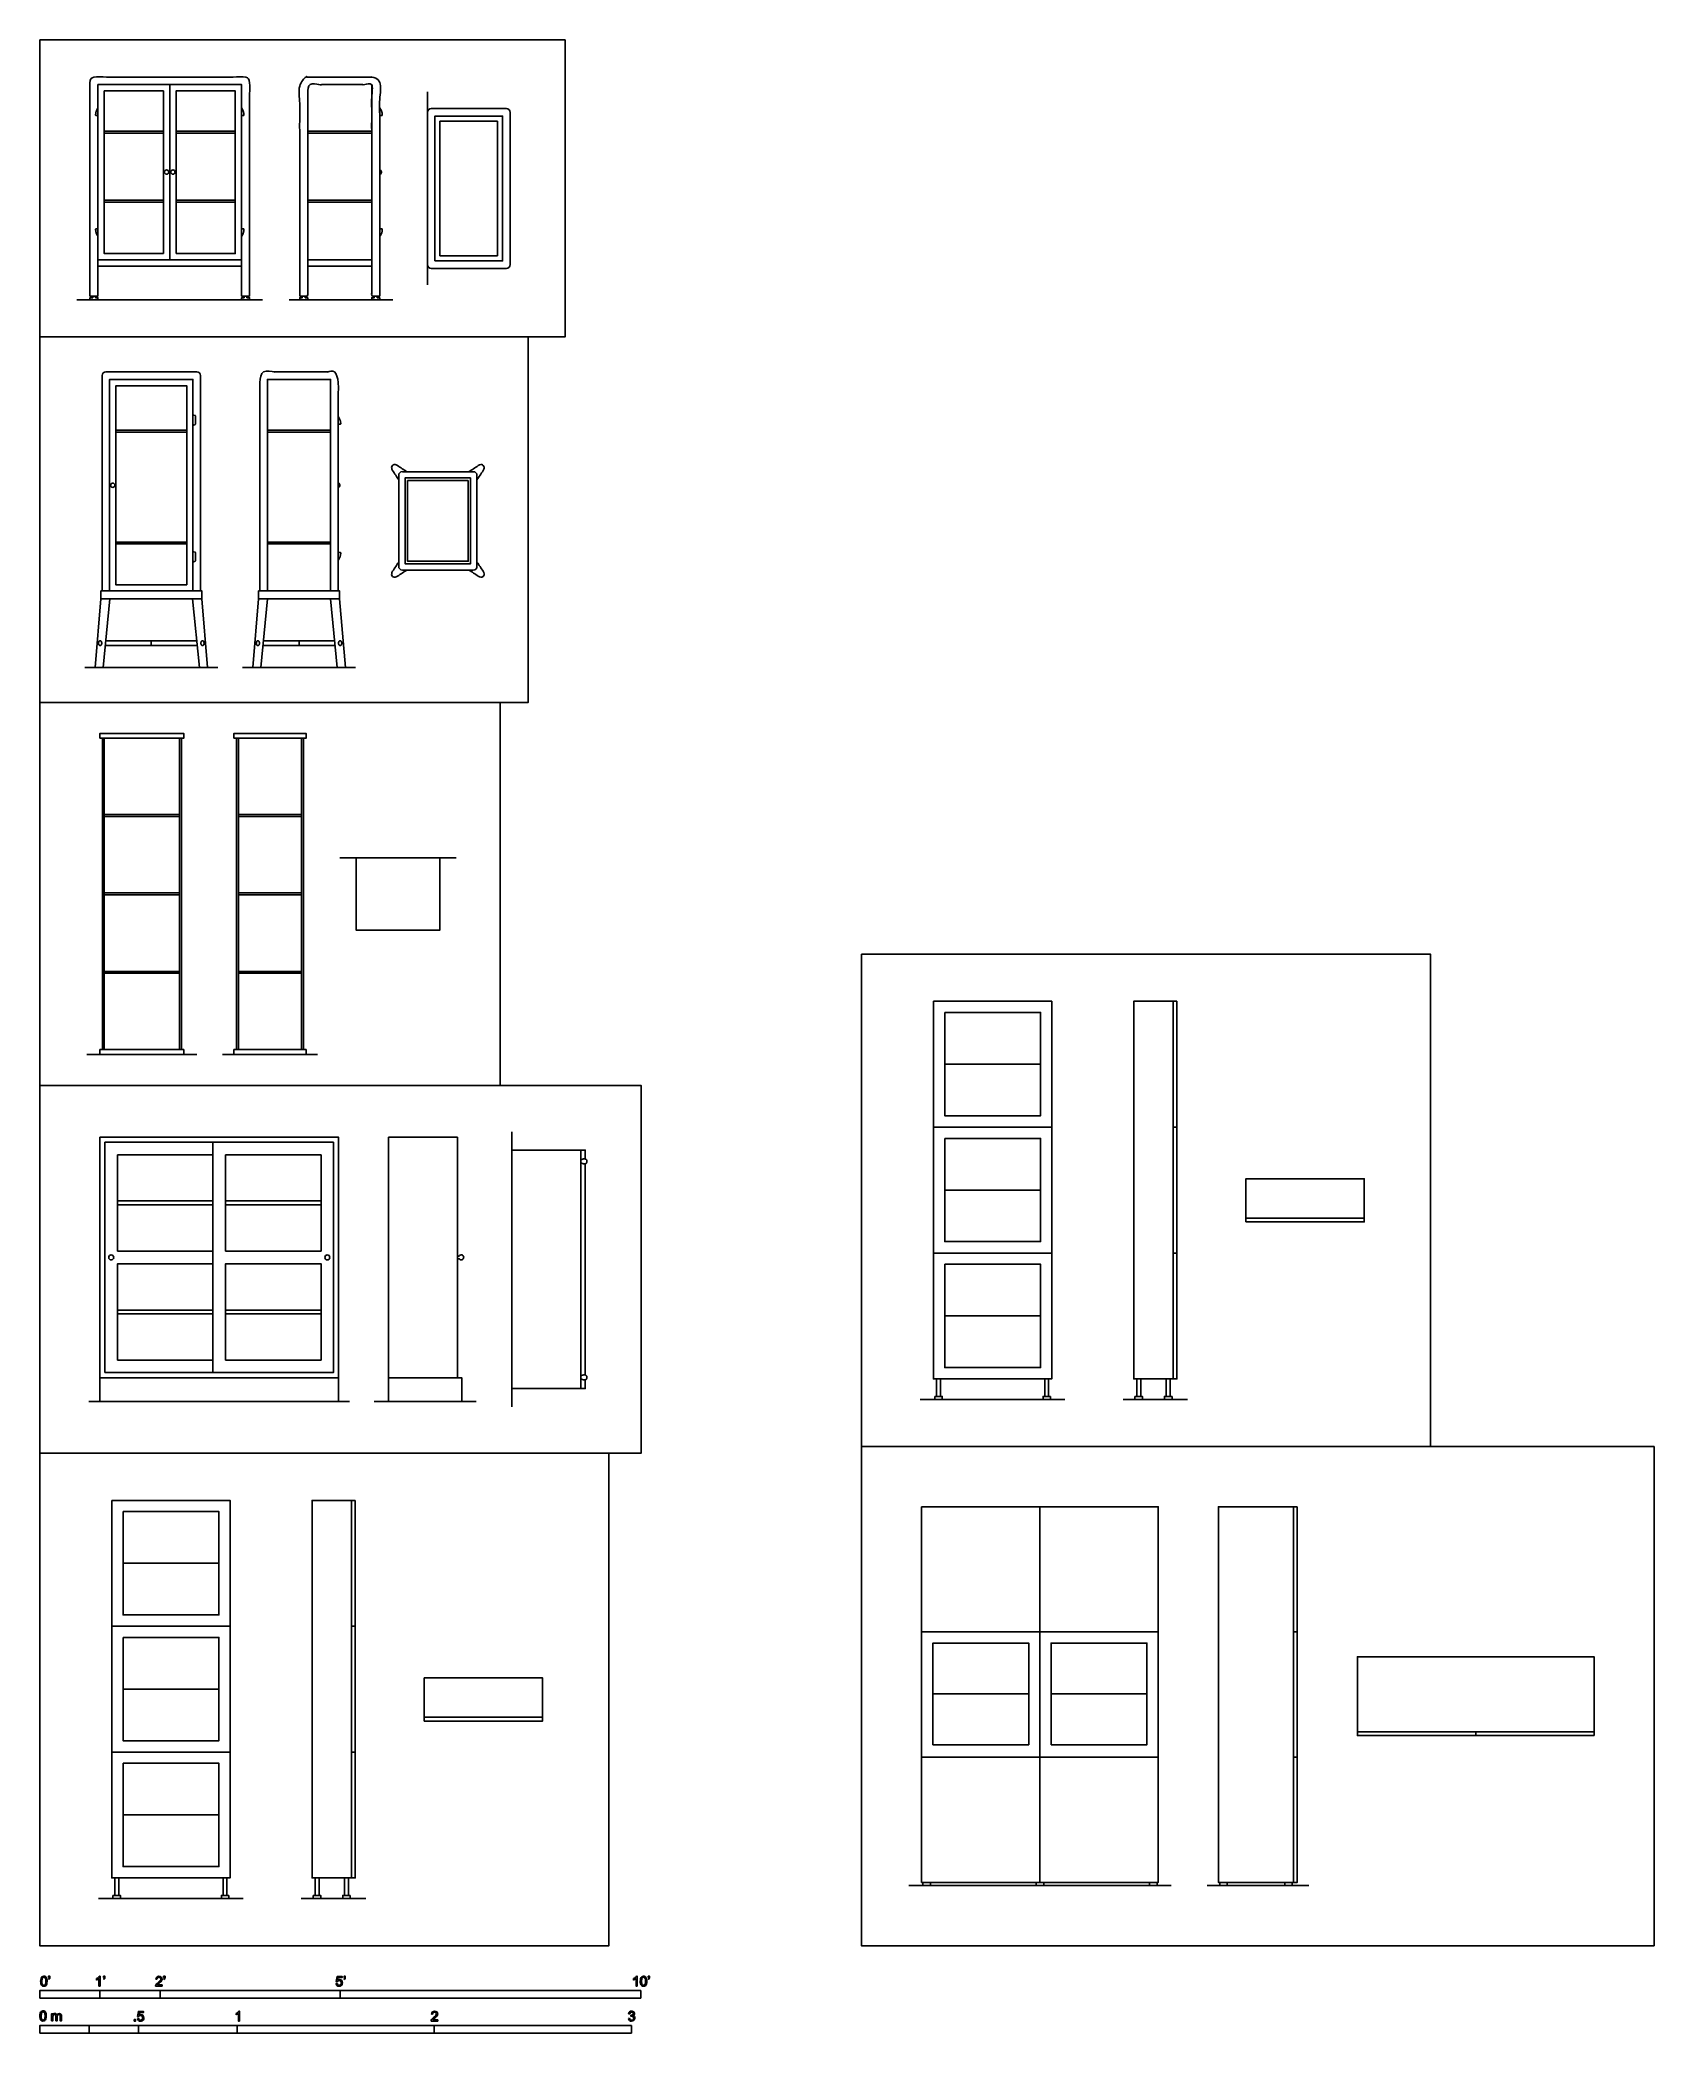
# Model space of a CAD drawing. Header units: millimetres. Extents: x 0 to 8.2, y -0.3 to 9.8.
import ezdxf

# ---------------------------------------------------------------- set-up
doc = ezdxf.new("R2010")
doc.units = ezdxf.units.MM
for name, color, linetype, true_color in [('AG-DETAIL-DIAGRAM', 7, 'Continuous', 0xccff66), ('AG-DETAILS', 7, 'Continuous', 0x66ffff), ('AG-DIAGRAM', 7, 'Continuous', 0xfecc66), ('AG-FURNITURE', 7, 'Continuous', 0x66ccff), ('N-SYMB', 7, 'Continuous', 0x800040), ('X-VPRT', 6, 'Continuous', 0xff00ff)]:
    doc.layers.add(name, color=color, linetype=linetype, true_color=true_color)

msp = doc.modelspace()

# ---------------------------------------------------------------- linework, layer by layer
at = {"layer": 'AG-DETAIL-DIAGRAM'}
for p, q in [((4.638, 4.569), (5.124, 4.569)), ((4.638, 3.93), (5.124, 3.93)), ((4.638, 3.292), (5.124, 3.292)), ((0.471, 2.038), (0.957, 2.038)), ((0.471, 1.4), (0.957, 1.4)), ((4.578, 1.376), (5.064, 1.376)), ((5.178, 1.376), (5.664, 1.376)), ((0.471, 0.762), (0.957, 0.762))]:
    msp.add_line(p, q, dxfattribs=at)
at = {"layer": 'AG-DETAILS'}
for points in [[(0.676, 9.3), (0.376, 9.3), (0.376, 9.29), (0.676, 9.29)], [(0.74, 9.3), (1.04, 9.3), (1.04, 9.29), (0.74, 9.29)], [(1.732, 9.3), (1.408, 9.3), (1.408, 9.29), (1.732, 9.29)], [(2.053, 8.642), (2.053, 9.376), (2.396, 9.376), (2.396, 8.642)], [(0.676, 8.94), (0.376, 8.94), (0.376, 8.949), (0.676, 8.949)], [(0.74, 8.94), (1.04, 8.94), (1.04, 8.949), (0.74, 8.949)], [(1.732, 8.94), (1.408, 8.94), (1.408, 8.949), (1.732, 8.949)], [(0.794, 7.783), (0.435, 7.783), (0.435, 7.774), (0.794, 7.774)], [(1.524, 7.783), (1.203, 7.783), (1.203, 7.774), (1.524, 7.774)], [(2.234, 7.541), (1.901, 7.541), (1.901, 7.106), (2.234, 7.106)], [(0.794, 7.207), (0.435, 7.207), (0.435, 7.216), (0.794, 7.216)], [(1.524, 7.207), (1.203, 7.207), (1.203, 7.216), (1.524, 7.216)], [(0.443, 3.855), (0.927, 3.855), (0.927, 3.875), (0.443, 3.875)], [(0.991, 3.855), (1.475, 3.855), (1.475, 3.875), (0.991, 3.875)], [(0.443, 3.303), (0.927, 3.303), (0.927, 3.322), (0.443, 3.322)], [(0.991, 3.303), (1.475, 3.303), (1.475, 3.322), (0.991, 3.322)]]:
    msp.add_lwpolyline(points, close=True, dxfattribs=at)
for centre in [(0.692, 9.092), (0.724, 9.092), (0.419, 7.504)]:
    msp.add_circle(centre, 0.0108, dxfattribs=at)
for centre, start, end in [((0.832, 7.854), 90, 180), ((0.832, 7.816), 180, 270), ((0.832, 7.854), 0, 90), ((0.832, 7.816), 270, 0), ((0.832, 7.161), 90, 180), ((0.832, 7.123), 180, 270), ((0.832, 7.161), 0, 90), ((0.832, 7.123), 270, 0)]:
    msp.add_arc(centre, 0.00635, start, end, dxfattribs=at)
for points, weights, knots in [([(0.344, 9.419), (0.332, 9.4), (0.332, 9.381), (0.332, 9.375), (0.344, 9.381), (0.344, 9.4), (0.344, 9.419)], [1, 1, 1, 0.707106781187, 1, 1, 1], [0, 0, 0, 0.1509351, 0.1509351, 0.2299646, 0.2299646, 0.3808997, 0.3808997, 0.3808997]), ([(1.072, 9.419), (1.084, 9.4), (1.084, 9.381), (1.084, 9.375), (1.072, 9.381), (1.072, 9.4), (1.072, 9.419)], [1, 1, 1, 0.707106781187, 1, 1, 1], [0, 0, 0, 0.1509351, 0.1509351, 0.2299646, 0.2299646, 0.3808997, 0.3808997, 0.3808997]), ([(1.773, 9.419), (1.786, 9.4), (1.786, 9.381), (1.786, 9.375), (1.773, 9.381), (1.773, 9.4), (1.773, 9.419)], [1, 1, 1, 0.707106781187, 1, 1, 1], [0, 0, 0, 0.1509351, 0.1509351, 0.2299646, 0.2299646, 0.3808997, 0.3808997, 0.3808997]), ([(0.344, 8.764), (0.332, 8.783), (0.332, 8.802), (0.332, 8.809), (0.344, 8.802), (0.344, 8.783), (0.344, 8.764)], [1, 1, 1, 0.707106781187, 1, 1, 1], [0, 0, 0, 0.1509351, 0.1509351, 0.2299646, 0.2299646, 0.3808997, 0.3808997, 0.3808997]), ([(1.072, 8.764), (1.084, 8.783), (1.084, 8.802), (1.084, 8.809), (1.072, 8.802), (1.072, 8.783), (1.072, 8.764)], [1, 1, 1, 0.707106781187, 1, 1, 1], [0, 0, 0, 0.1509351, 0.1509351, 0.2299646, 0.2299646, 0.3808997, 0.3808997, 0.3808997]), ([(1.773, 8.764), (1.786, 8.783), (1.786, 8.802), (1.786, 8.809), (1.773, 8.802), (1.773, 8.783), (1.773, 8.764)], [1, 1, 1, 0.707106781187, 1, 1, 1], [0, 0, 0, 0.1509351, 0.1509351, 0.2299646, 0.2299646, 0.3808997, 0.3808997, 0.3808997]), ([(1.562, 7.854), (1.575, 7.835), (1.575, 7.816), (1.575, 7.809), (1.562, 7.816), (1.562, 7.835), (1.562, 7.854)], [1, 1, 1, 0.707106781187, 1, 1, 1], [0, 0, 0, 0.1509351, 0.1509351, 0.2299646, 0.2299646, 0.3808997, 0.3808997, 0.3808997]), ([(1.562, 7.123), (1.575, 7.142), (1.575, 7.161), (1.575, 7.167), (1.562, 7.161), (1.562, 7.142), (1.562, 7.123)], [1, 1, 1, 0.707106781187, 1, 1, 1], [0, 0, 0, 0.1509351, 0.1509351, 0.2299646, 0.2299646, 0.3808997, 0.3808997, 0.3808997]), ([(0.355, 6.716), (0.347, 6.716), (0.347, 6.703), (0.347, 6.691), (0.355, 6.691), (0.363, 6.691), (0.363, 6.703), (0.363, 6.716), (0.355, 6.716)], [1, 0.707106781187, 1, 0.707106781187, 1, 0.707106781187, 1, 0.707106781187, 1], [0, 0, 0, 0.0655453, 0.0655453, 0.1310906, 0.1310906, 0.1966359, 0.1966359, 0.2621812, 0.2621812, 0.2621812]), ([(0.874, 6.716), (0.882, 6.716), (0.882, 6.703), (0.882, 6.691), (0.874, 6.691), (0.866, 6.691), (0.866, 6.703), (0.866, 6.716), (0.874, 6.716)], [1, 0.707106781187, 1, 0.707106781187, 1, 0.707106781187, 1, 0.707106781187, 1], [0, 0, 0, 0.0655453, 0.0655453, 0.1310906, 0.1310906, 0.1966359, 0.1966359, 0.2621812, 0.2621812, 0.2621812]), ([(1.155, 6.716), (1.147, 6.716), (1.147, 6.703), (1.147, 6.691), (1.155, 6.691), (1.163, 6.691), (1.163, 6.703), (1.163, 6.716), (1.155, 6.716)], [1, 0.707106781187, 1, 0.707106781187, 1, 0.707106781187, 1, 0.707106781187, 1], [0, 0, 0, 0.0655453, 0.0655453, 0.1310906, 0.1310906, 0.1966359, 0.1966359, 0.2621812, 0.2621812, 0.2621812]), ([(1.572, 6.716), (1.58, 6.716), (1.58, 6.703), (1.58, 6.691), (1.572, 6.691), (1.564, 6.691), (1.564, 6.703), (1.564, 6.716), (1.572, 6.716)], [1, 0.707106781187, 1, 0.707106781187, 1, 0.707106781187, 1, 0.707106781187, 1], [0, 0, 0, 0.0655453, 0.0655453, 0.1310906, 0.1310906, 0.1966359, 0.1966359, 0.2621812, 0.2621812, 0.2621812])]:
    msp.add_rational_spline(points, weights, degree=2, knots=knots, dxfattribs=at)
for points in [[(0.825, 7.816), (0.825, 7.835), (0.825, 7.854)], [(0.838, 7.854), (0.838, 7.835), (0.838, 7.816)], [(0.825, 7.161), (0.825, 7.142), (0.825, 7.123)], [(0.838, 7.123), (0.838, 7.142), (0.838, 7.161)]]:
    msp.add_open_spline(points, degree=2, dxfattribs=at)
at = {"layer": 'AG-DIAGRAM'}
for p, q in [((4.514, 2.868), (5.248, 2.868)), ((5.543, 2.868), (5.87, 2.868)), ((0.347, 0.338), (1.081, 0.338)), ((1.375, 0.338), (1.703, 0.338)), ((4.456, 0.404), (5.787, 0.404)), ((5.969, 0.404), (6.484, 0.404))]:
    msp.add_line(p, q, dxfattribs=at)
for points in [[(2.015, 9.499), (2.015, 8.52)], [(0.237, 8.444), (1.179, 8.444)], [(1.313, 8.444), (1.84, 8.444)], [(0.277, 6.58), (0.951, 6.58)], [(1.077, 6.58), (1.65, 6.58)], [(1.57, 5.615), (2.16, 5.615)], [(0.287, 4.618), (0.846, 4.618)], [(0.975, 4.618), (1.457, 4.618)], [(2.443, 2.831), (2.443, 4.226)], [(0.298, 2.859), (1.62, 2.859)], [(1.745, 2.859), (2.262, 2.859)]]:
    msp.add_lwpolyline(points, dxfattribs=at)
at = {"layer": 'AG-FURNITURE'}
for p, q in [((1.732, 8.647), (1.732, 9.536)), ((1.181, 6.691), (1.546, 6.691)), ((1.544, 6.716), (1.183, 6.716)), ((1.364, 6.691), (1.364, 6.716)), ((0.927, 3.005), (0.927, 4.173)), ((2.815, 2.993), (2.815, 4.064)), ((2.167, 3.595), (2.167, 3.582)), ((5.121, 1.69), (5.121, 2.325)), ((5.121, 1.055), (5.121, 1.69)), ((5.121, 0.42), (5.121, 1.055))]:
    msp.add_line(p, q, dxfattribs=at)
for points in [[(0.344, 8.647), (0.344, 9.536), (1.072, 9.536), (1.072, 8.647)], [(0.708, 8.647), (0.708, 9.536)], [(0.303, 8.647), (0.303, 8.463)], [(0.303, 8.463), (0.344, 8.463), (0.344, 8.647)], [(1.072, 8.647), (1.072, 8.463), (1.113, 8.463)], [(1.113, 8.463), (1.113, 8.647)], [(0.358, 6.929), (0.329, 6.58), (0.37, 6.58), (0.404, 6.929)], [(0.871, 6.929), (0.9, 6.58), (0.859, 6.58), (0.824, 6.929)], [(1.158, 6.929), (1.129, 6.58), (1.17, 6.58), (1.204, 6.929)], [(1.569, 6.929), (1.599, 6.58), (1.557, 6.58), (1.523, 6.929)], [(0.381, 6.691), (0.848, 6.691)], [(0.845, 6.716), (0.383, 6.716)], [(0.614, 6.691), (0.614, 6.716)], [(2.815, 4.088), (2.815, 4.133), (2.792, 4.133), (2.792, 2.924), (2.815, 2.924), (2.815, 2.968)], [(2.175, 3.595), (2.167, 3.595)], [(2.167, 3.582), (2.175, 3.582)], [(4.597, 2.973), (4.597, 2.884), (4.616, 2.884), (4.616, 2.973)], [(5.146, 2.973), (5.146, 2.884), (5.165, 2.884), (5.165, 2.973)], [(5.613, 2.973), (5.613, 2.884), (5.632, 2.884), (5.632, 2.973)], [(5.762, 2.973), (5.762, 2.884), (5.781, 2.884), (5.781, 2.973)], [(0.43, 0.443), (0.43, 0.354), (0.449, 0.354), (0.449, 0.443)], [(0.979, 0.443), (0.979, 0.354), (0.998, 0.354), (0.998, 0.443)], [(1.446, 0.443), (1.446, 0.354), (1.465, 0.354), (1.465, 0.443)], [(1.595, 0.443), (1.595, 0.354), (1.614, 0.354), (1.614, 0.443)]]:
    msp.add_lwpolyline(points, dxfattribs=at)
for points in [[(0.676, 8.679), (0.676, 9.504), (0.376, 9.504), (0.376, 8.679)], [(0.74, 8.679), (0.74, 9.504), (1.04, 9.504), (1.04, 8.679)], [(2.078, 8.668), (2.078, 9.35), (2.37, 9.35), (2.37, 8.668)], [(0.344, 8.615), (0.344, 8.647), (1.072, 8.647), (1.072, 8.615)], [(1.408, 8.615), (1.408, 8.647), (1.732, 8.647), (1.732, 8.615)], [(0.331, 8.455), (0.344, 8.455), (0.344, 8.444), (0.303, 8.444), (0.303, 8.455), (0.317, 8.455), (0.317, 8.463), (0.331, 8.463)], [(1.099, 8.455), (1.113, 8.455), (1.113, 8.444), (1.072, 8.444), (1.072, 8.455), (1.085, 8.455), (1.085, 8.463), (1.099, 8.463)], [(1.395, 8.455), (1.408, 8.455), (1.408, 8.444), (1.367, 8.444), (1.367, 8.455), (1.38, 8.455), (1.38, 8.463), (1.395, 8.463)], [(1.76, 8.455), (1.773, 8.455), (1.773, 8.444), (1.732, 8.444), (1.732, 8.455), (1.745, 8.455), (1.745, 8.463), (1.76, 8.463)], [(0.825, 6.968), (0.825, 8.041), (0.403, 8.041), (0.403, 6.968)], [(0.794, 6.999), (0.794, 8.009), (0.435, 8.009), (0.435, 6.999)], [(1.524, 6.968), (1.524, 8.041), (1.203, 8.041), (1.203, 6.968)], [(2.222, 7.528), (1.914, 7.528), (1.914, 7.119), (2.222, 7.119)], [(0.358, 6.968), (0.358, 6.929), (0.871, 6.929), (0.871, 6.968)], [(1.158, 6.968), (1.158, 6.929), (1.569, 6.929), (1.569, 6.968)], [(0.354, 6.221), (0.779, 6.221), (0.779, 6.246), (0.354, 6.246)], [(0.367, 4.643), (0.367, 6.221), (0.376, 6.221), (0.376, 4.643)], [(0.757, 4.643), (0.757, 6.221), (0.767, 6.221), (0.767, 4.643)], [(1.033, 6.221), (1.399, 6.221), (1.399, 6.246), (1.033, 6.246)], [(1.046, 4.643), (1.046, 6.221), (1.056, 6.221), (1.056, 4.643)], [(1.376, 4.643), (1.376, 6.221), (1.386, 6.221), (1.386, 4.643)], [(0.757, 5.825), (0.376, 5.825), (0.376, 5.834), (0.757, 5.834)], [(1.376, 5.825), (1.056, 5.825), (1.056, 5.834), (1.376, 5.834)], [(1.653, 5.615), (2.078, 5.615), (2.078, 5.249), (1.653, 5.249)], [(0.757, 5.427), (0.376, 5.427), (0.376, 5.437), (0.757, 5.437)], [(1.376, 5.427), (1.056, 5.427), (1.056, 5.437), (1.376, 5.437)], [(0.757, 5.03), (0.376, 5.03), (0.376, 5.039), (0.757, 5.039)], [(1.376, 5.03), (1.056, 5.03), (1.056, 5.039), (1.376, 5.039)], [(4.581, 4.888), (5.181, 4.888), (5.181, 4.25), (4.581, 4.25)], [(5.597, 3.618), (5.597, 2.973), (5.797, 2.973), (5.797, 3.618), (5.797, 4.253), (5.797, 4.888), (5.597, 4.888), (5.597, 4.253)], [(5.816, 4.888), (5.797, 4.888), (5.797, 4.25), (5.816, 4.25)], [(4.638, 4.831), (5.124, 4.831), (5.124, 4.307), (4.638, 4.307)], [(0.354, 4.618), (0.779, 4.618), (0.779, 4.643), (0.354, 4.643)], [(1.033, 4.618), (1.399, 4.618), (1.399, 4.643), (1.033, 4.643)], [(4.581, 4.25), (5.181, 4.25), (5.181, 3.611), (4.581, 3.611)], [(5.816, 4.25), (5.797, 4.25), (5.797, 3.611), (5.816, 3.611)], [(0.354, 4.198), (1.564, 4.198), (1.564, 2.859), (0.354, 2.859)], [(0.379, 3.005), (1.538, 3.005), (1.538, 4.173), (0.379, 4.173)], [(2.167, 2.979), (2.167, 4.198), (1.818, 4.198), (1.818, 2.979)], [(4.638, 4.192), (5.124, 4.192), (5.124, 3.669), (4.638, 3.669)], [(0.443, 4.109), (0.927, 4.109), (0.927, 3.621), (0.443, 3.621)], [(1.475, 4.109), (0.991, 4.109), (0.991, 3.621), (1.475, 3.621)], [(2.792, 2.924), (2.443, 2.924), (2.443, 4.133), (2.792, 4.133)], [(6.166, 3.788), (6.766, 3.788), (6.766, 3.988), (6.166, 3.988)], [(6.166, 3.769), (6.766, 3.769), (6.766, 3.788), (6.166, 3.788)], [(0.443, 3.068), (0.927, 3.068), (0.927, 3.557), (0.443, 3.557)], [(1.475, 3.068), (0.991, 3.068), (0.991, 3.557), (1.475, 3.557)], [(4.581, 3.611), (5.181, 3.611), (5.181, 2.973), (4.581, 2.973)], [(4.638, 3.554), (5.124, 3.554), (5.124, 3.03), (4.638, 3.03)], [(5.816, 3.611), (5.797, 3.611), (5.797, 2.973), (5.816, 2.973)], [(1.564, 2.859), (1.564, 2.979), (0.354, 2.979), (0.354, 2.859)], [(2.189, 2.859), (2.189, 2.979), (1.818, 2.979), (1.818, 2.859)], [(4.588, 2.884), (4.588, 2.868), (4.626, 2.868), (4.626, 2.884)], [(5.175, 2.884), (5.175, 2.868), (5.137, 2.868), (5.137, 2.884)], [(5.603, 2.884), (5.603, 2.868), (5.641, 2.868), (5.641, 2.884)], [(5.791, 2.884), (5.791, 2.868), (5.752, 2.868), (5.752, 2.884)], [(0.414, 2.357), (1.014, 2.357), (1.014, 1.719), (0.414, 1.719)], [(1.43, 1.087), (1.43, 0.443), (1.63, 0.443), (1.63, 1.087), (1.63, 1.722), (1.63, 2.357), (1.43, 2.357), (1.43, 1.722)], [(1.649, 2.357), (1.63, 2.357), (1.63, 1.719), (1.649, 1.719)], [(4.521, 2.325), (5.721, 2.325), (5.721, 1.69), (4.521, 1.69)], [(6.026, 1.055), (6.026, 0.42), (6.407, 0.42), (6.407, 1.055), (6.407, 1.69), (6.407, 2.325), (6.026, 2.325), (6.026, 1.69)], [(6.426, 2.325), (6.407, 2.325), (6.407, 1.69), (6.426, 1.69)], [(0.471, 2.3), (0.957, 2.3), (0.957, 1.776), (0.471, 1.776)], [(0.414, 1.719), (1.014, 1.719), (1.014, 1.081), (0.414, 1.081)], [(1.649, 1.719), (1.63, 1.719), (1.63, 1.081), (1.649, 1.081)], [(0.471, 1.662), (0.957, 1.662), (0.957, 1.138), (0.471, 1.138)], [(4.521, 1.69), (5.721, 1.69), (5.721, 1.055), (4.521, 1.055)], [(4.578, 1.118), (5.064, 1.118), (5.064, 1.633), (4.578, 1.633)], [(5.178, 1.118), (5.664, 1.118), (5.664, 1.633), (5.178, 1.633)], [(6.426, 1.69), (6.407, 1.69), (6.407, 1.055), (6.426, 1.055)], [(6.731, 1.183), (7.931, 1.183), (7.931, 1.564), (6.731, 1.564)], [(1.999, 1.257), (2.599, 1.257), (2.599, 1.457), (1.999, 1.457)], [(1.999, 1.238), (2.599, 1.238), (2.599, 1.257), (1.999, 1.257)], [(7.331, 1.164), (7.331, 1.183), (6.731, 1.183), (6.731, 1.164)], [(7.931, 1.164), (7.931, 1.183), (7.331, 1.183), (7.331, 1.164)], [(0.414, 1.081), (1.014, 1.081), (1.014, 0.443), (0.414, 0.443)], [(0.471, 1.024), (0.957, 1.024), (0.957, 0.5), (0.471, 0.5)], [(1.649, 1.081), (1.63, 1.081), (1.63, 0.443), (1.649, 0.443)], [(4.521, 1.055), (5.721, 1.055), (5.721, 0.42), (4.521, 0.42)], [(6.426, 1.055), (6.407, 1.055), (6.407, 0.42), (6.426, 0.42)], [(4.528, 0.42), (4.528, 0.404), (4.566, 0.404), (4.566, 0.42)], [(5.102, 0.42), (5.102, 0.404), (5.14, 0.404), (5.14, 0.42)], [(5.677, 0.42), (5.677, 0.404), (5.715, 0.404), (5.715, 0.42)], [(6.033, 0.42), (6.033, 0.404), (6.071, 0.404), (6.071, 0.42)], [(6.363, 0.42), (6.363, 0.404), (6.401, 0.404), (6.401, 0.42)], [(0.42, 0.354), (0.42, 0.338), (0.458, 0.338), (0.458, 0.354)], [(1.008, 0.354), (1.008, 0.338), (0.97, 0.338), (0.97, 0.354)], [(1.436, 0.354), (1.436, 0.338), (1.474, 0.338), (1.474, 0.354)], [(1.623, 0.354), (1.623, 0.338), (1.585, 0.338), (1.585, 0.354)]]:
    msp.add_lwpolyline(points, close=True, dxfattribs=at)
for centre in [(0.411, 3.589), (1.507, 3.589)]:
    msp.add_circle(centre, 0.0127, dxfattribs=at)
for centre, radius, start, end in [((2.034, 9.395), 0.0191, 90, 180), ((2.415, 9.395), 0.0191, 0, 90), ((1.773, 9.095), 0.0077, 0, 90), ((1.773, 9.089), 0.0077, 270, 360), ((2.034, 8.623), 0.019, 180, 270), ((2.415, 8.623), 0.0191, 270, 360), ((0.384, 8.06), 0.0191, 90, 180), ((0.845, 8.06), 0.0191, 0, 90), ((1.562, 7.507), 0.0077, 0, 90), ((1.562, 7.501), 0.0077, 270, 360), ((1.888, 7.554), 0.0191, 90, 180), ((2.247, 7.554), 0.019, 0, 90), ((1.888, 7.093), 0.019, 180, 270), ((2.247, 7.093), 0.0191, 270, 0), ((2.186, 3.589), 0.0127, 210.1205, 149.8795)]:
    msp.add_arc(centre, radius, start, end, dxfattribs=at)
for points, weights, knots in [([(1.113, 8.647), (1.113, 9.009), (1.113, 9.555), (1.113, 9.574), (1.094, 9.574), (0.708, 9.574), (0.322, 9.574), (0.303, 9.574), (0.303, 9.555), (0.303, 9.009), (0.303, 8.647)], [1, 1, 1, 0.707106781187, 1, 1, 1, 0.707106781187, 1, 1, 1], [1.635417, 1.635417, 1.635417, 4.247478, 4.247478, 4.345653, 4.345653, 5.85607, 5.85607, 5.954245, 5.954245, 8.566306, 8.566306, 8.566306]), ([(1.773, 8.647), (1.773, 9.009), (1.773, 9.555), (1.773, 9.574), (1.754, 9.574), (1.59, 9.574), (1.386, 9.574), (1.367, 9.574), (1.367, 9.555), (1.367, 9.009), (1.367, 8.647), (1.367, 8.555), (1.367, 8.463), (1.387, 8.463), (1.408, 8.463), (1.408, 8.555), (1.408, 8.647), (1.408, 9.092), (1.408, 9.536), (1.59, 9.536), (1.732, 9.536), (1.732, 9.092), (1.732, 8.647), (1.732, 8.555), (1.732, 8.463), (1.753, 8.463), (1.773, 8.463), (1.773, 8.555), (1.773, 8.647)], [1, 1, 1, 0.707106781187, 1, 1, 1, 0.707106781187, 1, 1, 1, 1, 1, 1, 1, 1, 1, 1, 1, 1, 1, 1, 1, 1, 1, 1, 1, 1, 1], [1.635417, 1.635417, 1.635417, 4.247478, 4.247478, 4.345653, 4.345653, 5.85607, 5.85607, 5.954245, 5.954245, 8.566306, 8.566306, 9.18083, 9.18083, 9.316247, 9.316247, 9.930771, 9.930771, 12.406155, 12.406155, 13.791571, 13.791571, 16.266956, 16.266956, 16.881479, 16.881479, 17.016896, 17.016896, 17.63142, 17.63142, 17.63142]), ([(1.562, 6.968), (1.562, 7.514), (1.562, 8.06), (1.562, 8.079), (1.543, 8.079), (1.414, 8.079), (1.184, 8.079), (1.165, 8.079), (1.165, 8.06), (1.165, 7.514), (1.165, 6.968)], [1, 1, 1, 0.707106781187, 1, 1, 1, 0.707106781187, 1, 1, 1], [1.635417, 1.635417, 1.635417, 4.247478, 4.247478, 4.345653, 4.345653, 5.85607, 5.85607, 5.954245, 5.954245, 8.566306, 8.566306, 8.566306]), ([(2.792, 4.07), (2.806, 4.061), (2.815, 4.064), (2.824, 4.066), (2.824, 4.076), (2.824, 4.086), (2.815, 4.088), (2.806, 4.091), (2.792, 4.083), (2.792, 4.076), (2.792, 4.07)], [1, 0.79367322932, 1, 0.79367322932, 1, 0.79367322932, 1, 0.79367322932, 1, 1, 1], [0.20649, 0.20649, 0.20649, 0.2661514, 0.2661514, 0.3258127, 0.3258127, 0.385474, 0.385474, 0.474905, 0.474905, 0.5206855, 0.5206855, 0.5206855]), ([(2.792, 2.987), (2.806, 2.996), (2.815, 2.993), (2.824, 2.99), (2.824, 2.981), (2.824, 2.971), (2.815, 2.968), (2.806, 2.966), (2.792, 2.974), (2.792, 2.981), (2.792, 2.987)], [1, 0.79367322932, 1, 0.79367322932, 1, 0.79367322932, 1, 0.79367322932, 1, 1, 1], [0.20649, 0.20649, 0.20649, 0.2661514, 0.2661514, 0.3258127, 0.3258127, 0.385474, 0.385474, 0.474905, 0.474905, 0.5206855, 0.5206855, 0.5206855])]:
    msp.add_rational_spline(points, weights, degree=2, knots=knots, dxfattribs=at)
for points in [[(2.034, 9.414), (2.224, 9.414), (2.415, 9.414)], [(2.015, 8.623), (2.015, 9.009), (2.015, 9.395)], [(2.434, 9.395), (2.434, 9.009), (2.434, 8.623)], [(1.781, 9.095), (1.781, 9.092), (1.781, 9.089)], [(2.415, 8.604), (2.224, 8.604), (2.034, 8.604)], [(0.365, 8.06), (0.365, 7.514), (0.365, 6.968)], [(0.845, 8.079), (0.614, 8.079), (0.384, 8.079)], [(0.864, 6.968), (0.864, 7.514), (0.864, 8.06)], [(1.57, 7.507), (1.57, 7.504), (1.57, 7.501)], [(1.869, 7.554), (1.869, 7.324), (1.869, 7.093)], [(2.247, 7.573), (2.068, 7.573), (1.888, 7.573)], [(2.266, 7.093), (2.266, 7.324), (2.266, 7.554)], [(1.888, 7.074), (2.068, 7.074), (2.247, 7.074)]]:
    msp.add_open_spline(points, degree=2, dxfattribs=at)
for points in [[(1.911, 7.573), (1.895, 7.583), (1.879, 7.593), (1.863, 7.604), (1.854, 7.61), (1.846, 7.609), (1.841, 7.608), (1.838, 7.606), (1.836, 7.604), (1.834, 7.6), (1.833, 7.596), (1.832, 7.588), (1.838, 7.579), (1.849, 7.563), (1.859, 7.547), (1.869, 7.532)], [(2.225, 7.573), (2.241, 7.583), (2.257, 7.593), (2.272, 7.604), (2.282, 7.61), (2.29, 7.609), (2.294, 7.608), (2.297, 7.606), (2.3, 7.604), (2.301, 7.6), (2.303, 7.596), (2.304, 7.588), (2.297, 7.579), (2.287, 7.563), (2.276, 7.547), (2.266, 7.532)], [(1.911, 7.074), (1.895, 7.064), (1.879, 7.054), (1.863, 7.043), (1.854, 7.037), (1.846, 7.038), (1.841, 7.039), (1.838, 7.041), (1.836, 7.043), (1.834, 7.047), (1.833, 7.051), (1.832, 7.059), (1.838, 7.068), (1.849, 7.084), (1.859, 7.1), (1.869, 7.115)], [(2.225, 7.074), (2.241, 7.064), (2.257, 7.054), (2.272, 7.043), (2.282, 7.037), (2.29, 7.038), (2.294, 7.039), (2.297, 7.041), (2.3, 7.043), (2.301, 7.047), (2.303, 7.051), (2.304, 7.059), (2.297, 7.068), (2.287, 7.084), (2.276, 7.1), (2.266, 7.115)]]:
    msp.add_open_spline(points, degree=3, knots=[-0.1695072, -0.1695072, -0.1695072, -0.1695072, -0.0274375, -0.0274375, -0.0274375, 0.0471171, 0.0471171, 0.0471171, 0.092552, 0.092552, 0.092552, 0.1671066, 0.1671066, 0.1671066, 0.3089402, 0.3089402, 0.3089402, 0.3089402], dxfattribs=at)
at = {"layer": 'N-SYMB'}
for points in [[(0.093, -0.063), (0.093, -0.056), (0.1, -0.056), (0.1, -0.061)], [(0.096, -0.063), (0.093, -0.063)], [(0.094, -0.072), (0.093, -0.07)], [(0.337, -0.075), (0.337, -0.068)], [(0.355, -0.106), (0.349, -0.106), (0.349, -0.067)], [(0.351, -0.056), (0.355, -0.056), (0.355, -0.106)], [(0.372, -0.063), (0.372, -0.056), (0.379, -0.056), (0.379, -0.061)], [(0.375, -0.063), (0.372, -0.063)], [(0.373, -0.072), (0.372, -0.07)], [(0.669, -0.1), (0.669, -0.106), (0.636, -0.106)], [(0.643, -0.071), (0.637, -0.071)], [(0.645, -0.1), (0.669, -0.1)], [(0.677, -0.063), (0.677, -0.056), (0.684, -0.056), (0.684, -0.061)], [(0.68, -0.063), (0.677, -0.063)], [(0.678, -0.072), (0.677, -0.07)], [(1.551, -0.093), (1.558, -0.093)], [(1.558, -0.083), (1.552, -0.083), (1.557, -0.057), (1.582, -0.057), (1.582, -0.063), (1.562, -0.063), (1.559, -0.076)], [(1.592, -0.072), (1.591, -0.07)], [(1.592, -0.063), (1.592, -0.056), (1.598, -0.056), (1.598, -0.061)], [(1.595, -0.063), (1.592, -0.063)], [(3.06, -0.075), (3.06, -0.068)], [(3.079, -0.106), (3.073, -0.106), (3.073, -0.067)], [(3.075, -0.056), (3.079, -0.056), (3.079, -0.106)], [(3.136, -0.072), (3.134, -0.07)], [(3.135, -0.063), (3.135, -0.056), (3.141, -0.056), (3.141, -0.061)], [(3.138, -0.063), (3.135, -0.063)], [(0.109, -0.282), (0.109, -0.246), (0.115, -0.246), (0.115, -0.251)], [(0.115, -0.263), (0.115, -0.282), (0.109, -0.282)], [(0.137, -0.261), (0.137, -0.282), (0.131, -0.282), (0.131, -0.258)], [(0.159, -0.257), (0.159, -0.282), (0.152, -0.282), (0.152, -0.259)], [(0.544, -0.27), (0.55, -0.269)], [(0.551, -0.26), (0.545, -0.26), (0.549, -0.234), (0.574, -0.234), (0.574, -0.24), (0.555, -0.24), (0.552, -0.253)], [(1.044, -0.251), (1.044, -0.245)], [(1.062, -0.283), (1.056, -0.283), (1.056, -0.244)], [(1.058, -0.233), (1.062, -0.233), (1.062, -0.283)], [(2.067, -0.277), (2.067, -0.283), (2.034, -0.283)], [(2.041, -0.248), (2.035, -0.248)], [(2.042, -0.277), (2.067, -0.277)], [(3.034, -0.27), (3.04, -0.269)], [(3.041, -0.247), (3.035, -0.246)], [(3.046, -0.26), (3.047, -0.254)]]:
    msp.add_lwpolyline(points, dxfattribs=at)
for points in [[(0.049, -0.167), (0.049, -0.129), (0.354, -0.129), (0.354, -0.167)], [(0.354, -0.167), (0.354, -0.129), (0.659, -0.129), (0.659, -0.167)], [(0.659, -0.167), (0.659, -0.129), (1.573, -0.129), (1.573, -0.167)], [(1.573, -0.167), (1.573, -0.129), (3.097, -0.129), (3.097, -0.167)], [(0.528, -0.283), (0.528, -0.276), (0.535, -0.276), (0.535, -0.283)], [(0.049, -0.344), (0.049, -0.306), (0.299, -0.306), (0.299, -0.344)], [(0.299, -0.344), (0.299, -0.306), (0.549, -0.306), (0.549, -0.344)], [(0.549, -0.344), (0.549, -0.306), (1.049, -0.306), (1.049, -0.344)], [(1.049, -0.344), (1.049, -0.306), (2.049, -0.306), (2.049, -0.344)], [(2.049, -0.344), (2.049, -0.306), (3.049, -0.306), (3.049, -0.344)]]:
    msp.add_lwpolyline(points, close=True, dxfattribs=at)
for points in [[(0.053, -0.081), (0.053, -0.076), (0.054, -0.071), (0.055, -0.067)], [(0.058, -0.102), (0.055, -0.098), (0.053, -0.091), (0.053, -0.081)], [(0.055, -0.067), (0.056, -0.064), (0.058, -0.061), (0.06, -0.059)], [(0.063, -0.065), (0.061, -0.068), (0.059, -0.073), (0.059, -0.081)], [(0.059, -0.081), (0.059, -0.09), (0.06, -0.095), (0.062, -0.098)], [(0.06, -0.059), (0.063, -0.057), (0.066, -0.056), (0.069, -0.056)], [(0.062, -0.098), (0.064, -0.101), (0.067, -0.102), (0.069, -0.102)], [(0.069, -0.061), (0.067, -0.061), (0.064, -0.062), (0.063, -0.065)], [(0.069, -0.056), (0.072, -0.056), (0.074, -0.056), (0.077, -0.058)], [(0.077, -0.065), (0.075, -0.062), (0.072, -0.061), (0.069, -0.061)], [(0.069, -0.102), (0.072, -0.102), (0.075, -0.101), (0.077, -0.098)], [(0.077, -0.058), (0.079, -0.059), (0.08, -0.06), (0.082, -0.062)], [(0.08, -0.081), (0.08, -0.073), (0.078, -0.068), (0.077, -0.065)], [(0.077, -0.098), (0.078, -0.095), (0.08, -0.09), (0.08, -0.081)], [(0.084, -0.096), (0.083, -0.1), (0.081, -0.102), (0.079, -0.104)], [(0.082, -0.062), (0.083, -0.064), (0.084, -0.067), (0.085, -0.07)], [(0.086, -0.081), (0.086, -0.087), (0.085, -0.092), (0.084, -0.096)], [(0.085, -0.07), (0.085, -0.073), (0.086, -0.077), (0.086, -0.081)], [(0.093, -0.07), (0.094, -0.069), (0.095, -0.068), (0.095, -0.067)], [(0.099, -0.068), (0.098, -0.07), (0.096, -0.071), (0.094, -0.072)], [(0.095, -0.067), (0.096, -0.066), (0.096, -0.065), (0.096, -0.063)], [(0.1, -0.061), (0.1, -0.064), (0.1, -0.067), (0.099, -0.068)], [(0.337, -0.068), (0.34, -0.067), (0.343, -0.065), (0.346, -0.063)], [(0.343, -0.071), (0.341, -0.073), (0.339, -0.074), (0.337, -0.075)], [(0.349, -0.067), (0.348, -0.068), (0.346, -0.07), (0.343, -0.071)], [(0.346, -0.063), (0.348, -0.06), (0.35, -0.058), (0.351, -0.056)], [(0.372, -0.07), (0.373, -0.069), (0.374, -0.068), (0.374, -0.067)], [(0.378, -0.068), (0.377, -0.07), (0.375, -0.071), (0.373, -0.072)], [(0.374, -0.067), (0.375, -0.066), (0.375, -0.065), (0.375, -0.063)], [(0.379, -0.061), (0.379, -0.064), (0.379, -0.067), (0.378, -0.068)], [(0.637, -0.071), (0.638, -0.066), (0.639, -0.062), (0.642, -0.06)], [(0.637, -0.102), (0.638, -0.1), (0.639, -0.097), (0.641, -0.095)], [(0.641, -0.095), (0.643, -0.093), (0.645, -0.091), (0.649, -0.088)], [(0.642, -0.06), (0.645, -0.057), (0.649, -0.056), (0.653, -0.056)], [(0.646, -0.064), (0.644, -0.065), (0.643, -0.068), (0.643, -0.071)], [(0.647, -0.097), (0.646, -0.098), (0.645, -0.099), (0.645, -0.1)], [(0.653, -0.061), (0.65, -0.061), (0.648, -0.062), (0.646, -0.064)], [(0.654, -0.091), (0.651, -0.094), (0.648, -0.096), (0.647, -0.097)], [(0.649, -0.088), (0.654, -0.083), (0.658, -0.08), (0.66, -0.077)], [(0.653, -0.056), (0.658, -0.056), (0.662, -0.057), (0.665, -0.06)], [(0.66, -0.064), (0.658, -0.062), (0.656, -0.061), (0.653, -0.061)], [(0.664, -0.082), (0.662, -0.084), (0.659, -0.087), (0.654, -0.091)], [(0.663, -0.07), (0.663, -0.067), (0.662, -0.065), (0.66, -0.064)], [(0.66, -0.077), (0.662, -0.075), (0.663, -0.072), (0.663, -0.07)], [(0.668, -0.076), (0.667, -0.078), (0.666, -0.08), (0.664, -0.082)], [(0.665, -0.06), (0.668, -0.063), (0.669, -0.066), (0.669, -0.07)], [(0.669, -0.07), (0.669, -0.072), (0.669, -0.074), (0.668, -0.076)], [(0.677, -0.07), (0.678, -0.069), (0.679, -0.068), (0.679, -0.067)], [(0.683, -0.068), (0.682, -0.07), (0.68, -0.071), (0.678, -0.072)], [(0.679, -0.067), (0.68, -0.066), (0.68, -0.065), (0.68, -0.063)], [(0.684, -0.061), (0.684, -0.064), (0.683, -0.067), (0.683, -0.068)], [(1.556, -0.103), (1.553, -0.101), (1.552, -0.097), (1.551, -0.093)], [(1.562, -0.08), (1.56, -0.081), (1.559, -0.082), (1.558, -0.083)], [(1.558, -0.093), (1.558, -0.096), (1.559, -0.098), (1.561, -0.1)], [(1.559, -0.076), (1.562, -0.074), (1.566, -0.073), (1.569, -0.073)], [(1.561, -0.1), (1.563, -0.101), (1.565, -0.102), (1.567, -0.102)], [(1.567, -0.078), (1.565, -0.078), (1.564, -0.079), (1.562, -0.08)], [(1.575, -0.081), (1.573, -0.08), (1.57, -0.078), (1.567, -0.078)], [(1.567, -0.102), (1.57, -0.102), (1.573, -0.101), (1.575, -0.099)], [(1.58, -0.101), (1.577, -0.105), (1.573, -0.107), (1.567, -0.107)], [(1.569, -0.073), (1.573, -0.073), (1.577, -0.075), (1.58, -0.078)], [(1.578, -0.09), (1.578, -0.086), (1.577, -0.084), (1.575, -0.081)], [(1.575, -0.099), (1.577, -0.096), (1.578, -0.093), (1.578, -0.09)], [(1.58, -0.078), (1.583, -0.081), (1.584, -0.084), (1.584, -0.089)], [(1.584, -0.089), (1.584, -0.094), (1.583, -0.098), (1.58, -0.101)], [(1.591, -0.07), (1.592, -0.069), (1.593, -0.068), (1.594, -0.067)], [(1.597, -0.068), (1.596, -0.07), (1.595, -0.071), (1.592, -0.072)], [(1.594, -0.067), (1.594, -0.066), (1.595, -0.065), (1.595, -0.063)], [(1.598, -0.061), (1.598, -0.064), (1.598, -0.067), (1.597, -0.068)], [(3.06, -0.068), (3.064, -0.067), (3.067, -0.065), (3.069, -0.063)], [(3.067, -0.071), (3.064, -0.073), (3.062, -0.074), (3.06, -0.075)], [(3.073, -0.067), (3.071, -0.068), (3.069, -0.07), (3.067, -0.071)], [(3.069, -0.063), (3.072, -0.06), (3.074, -0.058), (3.075, -0.056)], [(3.094, -0.081), (3.094, -0.076), (3.095, -0.071), (3.096, -0.067)], [(3.1, -0.102), (3.096, -0.098), (3.094, -0.091), (3.094, -0.081)], [(3.096, -0.067), (3.098, -0.064), (3.1, -0.061), (3.102, -0.059)], [(3.104, -0.065), (3.102, -0.068), (3.101, -0.073), (3.101, -0.081)], [(3.101, -0.081), (3.101, -0.09), (3.102, -0.095), (3.104, -0.098)], [(3.102, -0.059), (3.104, -0.057), (3.107, -0.056), (3.111, -0.056)], [(3.111, -0.061), (3.108, -0.061), (3.106, -0.062), (3.104, -0.065)], [(3.104, -0.098), (3.106, -0.101), (3.108, -0.102), (3.111, -0.102)], [(3.111, -0.056), (3.114, -0.056), (3.116, -0.056), (3.118, -0.058)], [(3.118, -0.065), (3.116, -0.062), (3.114, -0.061), (3.111, -0.061)], [(3.111, -0.102), (3.114, -0.102), (3.116, -0.101), (3.118, -0.098)], [(3.118, -0.058), (3.12, -0.059), (3.122, -0.06), (3.123, -0.062)], [(3.121, -0.081), (3.121, -0.073), (3.12, -0.068), (3.118, -0.065)], [(3.118, -0.098), (3.12, -0.095), (3.121, -0.09), (3.121, -0.081)], [(3.125, -0.096), (3.124, -0.1), (3.122, -0.102), (3.12, -0.104)], [(3.123, -0.062), (3.124, -0.064), (3.125, -0.067), (3.126, -0.07)], [(3.127, -0.081), (3.127, -0.087), (3.127, -0.092), (3.125, -0.096)], [(3.126, -0.07), (3.127, -0.073), (3.127, -0.077), (3.127, -0.081)], [(3.134, -0.07), (3.135, -0.069), (3.136, -0.068), (3.137, -0.067)], [(3.14, -0.068), (3.139, -0.07), (3.138, -0.071), (3.136, -0.072)], [(3.137, -0.067), (3.138, -0.066), (3.138, -0.065), (3.138, -0.063)], [(3.141, -0.061), (3.141, -0.064), (3.141, -0.067), (3.14, -0.068)], [(0.069, -0.107), (0.064, -0.107), (0.061, -0.106), (0.058, -0.102)], [(0.079, -0.104), (0.076, -0.106), (0.073, -0.107), (0.069, -0.107)], [(0.636, -0.106), (0.636, -0.105), (0.636, -0.103), (0.637, -0.102)], [(1.567, -0.107), (1.563, -0.107), (1.559, -0.106), (1.556, -0.103)], [(3.111, -0.107), (3.106, -0.107), (3.102, -0.106), (3.1, -0.102)], [(3.12, -0.104), (3.118, -0.106), (3.115, -0.107), (3.111, -0.107)], [(0.049, -0.257), (0.049, -0.252), (0.05, -0.247), (0.051, -0.243)], [(0.054, -0.278), (0.051, -0.274), (0.049, -0.267), (0.049, -0.257)], [(0.051, -0.243), (0.052, -0.239), (0.054, -0.237), (0.056, -0.235)], [(0.065, -0.283), (0.061, -0.283), (0.057, -0.281), (0.054, -0.278)], [(0.056, -0.235), (0.059, -0.233), (0.062, -0.232), (0.065, -0.232)], [(0.059, -0.24), (0.057, -0.243), (0.056, -0.249), (0.056, -0.257)], [(0.056, -0.257), (0.056, -0.266), (0.056, -0.271), (0.059, -0.274)], [(0.065, -0.237), (0.063, -0.237), (0.06, -0.238), (0.059, -0.24)], [(0.059, -0.274), (0.06, -0.277), (0.063, -0.278), (0.065, -0.278)], [(0.065, -0.232), (0.068, -0.232), (0.071, -0.232), (0.073, -0.233)], [(0.073, -0.241), (0.071, -0.238), (0.068, -0.237), (0.065, -0.237)], [(0.065, -0.278), (0.068, -0.278), (0.071, -0.277), (0.073, -0.274)], [(0.075, -0.28), (0.072, -0.282), (0.069, -0.283), (0.065, -0.283)], [(0.073, -0.233), (0.075, -0.234), (0.076, -0.236), (0.078, -0.238)], [(0.076, -0.257), (0.076, -0.249), (0.074, -0.244), (0.073, -0.241)], [(0.073, -0.274), (0.074, -0.271), (0.076, -0.266), (0.076, -0.257)], [(0.08, -0.272), (0.079, -0.275), (0.077, -0.278), (0.075, -0.28)], [(0.078, -0.238), (0.079, -0.24), (0.08, -0.242), (0.081, -0.246)], [(0.082, -0.257), (0.082, -0.263), (0.081, -0.268), (0.08, -0.272)], [(0.081, -0.246), (0.081, -0.249), (0.082, -0.252), (0.082, -0.257)], [(0.115, -0.251), (0.116, -0.249), (0.118, -0.248), (0.119, -0.247)], [(0.116, -0.256), (0.116, -0.258), (0.115, -0.26), (0.115, -0.263)], [(0.12, -0.252), (0.118, -0.253), (0.117, -0.254), (0.116, -0.256)], [(0.119, -0.247), (0.121, -0.246), (0.123, -0.245), (0.126, -0.245)], [(0.124, -0.25), (0.123, -0.25), (0.121, -0.251), (0.12, -0.252)], [(0.129, -0.252), (0.128, -0.251), (0.127, -0.25), (0.124, -0.25)], [(0.126, -0.245), (0.128, -0.245), (0.131, -0.246), (0.132, -0.247)], [(0.131, -0.258), (0.131, -0.256), (0.131, -0.254), (0.129, -0.252)], [(0.132, -0.247), (0.134, -0.248), (0.135, -0.249), (0.136, -0.251)], [(0.136, -0.251), (0.139, -0.247), (0.143, -0.245), (0.147, -0.245)], [(0.14, -0.253), (0.138, -0.255), (0.137, -0.257), (0.137, -0.261)], [(0.146, -0.25), (0.143, -0.25), (0.141, -0.251), (0.14, -0.253)], [(0.149, -0.251), (0.149, -0.251), (0.147, -0.25), (0.146, -0.25)], [(0.147, -0.245), (0.151, -0.245), (0.154, -0.246), (0.156, -0.248)], [(0.152, -0.254), (0.151, -0.253), (0.151, -0.252), (0.149, -0.251)], [(0.152, -0.259), (0.152, -0.257), (0.152, -0.255), (0.152, -0.254)], [(0.156, -0.248), (0.158, -0.25), (0.159, -0.253), (0.159, -0.257)], [(0.549, -0.28), (0.546, -0.278), (0.544, -0.274), (0.544, -0.27)], [(0.56, -0.284), (0.555, -0.284), (0.552, -0.283), (0.549, -0.28)], [(0.55, -0.269), (0.551, -0.273), (0.552, -0.275), (0.553, -0.277)], [(0.554, -0.257), (0.553, -0.258), (0.552, -0.259), (0.551, -0.26)], [(0.552, -0.253), (0.555, -0.251), (0.558, -0.25), (0.561, -0.25)], [(0.553, -0.277), (0.555, -0.278), (0.557, -0.279), (0.56, -0.279)], [(0.56, -0.255), (0.558, -0.255), (0.556, -0.256), (0.554, -0.257)], [(0.568, -0.258), (0.565, -0.257), (0.563, -0.255), (0.56, -0.255)], [(0.56, -0.279), (0.563, -0.279), (0.565, -0.278), (0.567, -0.276)], [(0.573, -0.278), (0.57, -0.282), (0.565, -0.284), (0.56, -0.284)], [(0.561, -0.25), (0.566, -0.25), (0.569, -0.251), (0.572, -0.254)], [(0.567, -0.276), (0.569, -0.273), (0.57, -0.27), (0.57, -0.267)], [(0.57, -0.267), (0.57, -0.263), (0.569, -0.26), (0.568, -0.258)], [(0.572, -0.254), (0.575, -0.257), (0.577, -0.261), (0.577, -0.266)], [(0.577, -0.266), (0.577, -0.271), (0.576, -0.275), (0.573, -0.278)], [(1.044, -0.245), (1.047, -0.244), (1.05, -0.242), (1.053, -0.24)], [(1.05, -0.248), (1.048, -0.25), (1.046, -0.251), (1.044, -0.251)], [(1.056, -0.244), (1.055, -0.245), (1.052, -0.247), (1.05, -0.248)], [(1.053, -0.24), (1.055, -0.237), (1.057, -0.235), (1.058, -0.233)], [(2.034, -0.279), (2.035, -0.277), (2.037, -0.274), (2.038, -0.272)], [(2.034, -0.283), (2.034, -0.282), (2.034, -0.28), (2.034, -0.279)], [(2.035, -0.248), (2.035, -0.243), (2.037, -0.239), (2.04, -0.237)], [(2.038, -0.272), (2.04, -0.27), (2.043, -0.268), (2.046, -0.265)], [(2.04, -0.237), (2.043, -0.234), (2.046, -0.233), (2.051, -0.233)], [(2.044, -0.241), (2.042, -0.242), (2.041, -0.245), (2.041, -0.248)], [(2.045, -0.274), (2.044, -0.275), (2.043, -0.276), (2.042, -0.277)], [(2.051, -0.238), (2.048, -0.238), (2.046, -0.239), (2.044, -0.241)], [(2.052, -0.268), (2.048, -0.271), (2.046, -0.273), (2.045, -0.274)], [(2.046, -0.265), (2.052, -0.26), (2.056, -0.257), (2.058, -0.254)], [(2.051, -0.233), (2.056, -0.233), (2.06, -0.234), (2.062, -0.237)], [(2.058, -0.241), (2.056, -0.239), (2.054, -0.238), (2.051, -0.238)], [(2.062, -0.259), (2.059, -0.261), (2.056, -0.264), (2.052, -0.268)], [(2.06, -0.247), (2.06, -0.244), (2.059, -0.242), (2.058, -0.241)], [(2.058, -0.254), (2.059, -0.251), (2.06, -0.249), (2.06, -0.247)], [(2.062, -0.237), (2.065, -0.24), (2.067, -0.243), (2.067, -0.247)], [(2.065, -0.253), (2.065, -0.255), (2.063, -0.257), (2.062, -0.259)], [(2.067, -0.247), (2.067, -0.249), (2.066, -0.251), (2.065, -0.253)], [(3.039, -0.28), (3.036, -0.278), (3.035, -0.274), (3.034, -0.27)], [(3.035, -0.246), (3.036, -0.242), (3.037, -0.238), (3.04, -0.236)], [(3.05, -0.284), (3.046, -0.284), (3.042, -0.283), (3.039, -0.28)], [(3.04, -0.236), (3.043, -0.234), (3.046, -0.233), (3.05, -0.233)], [(3.04, -0.269), (3.041, -0.273), (3.042, -0.275), (3.044, -0.277)], [(3.044, -0.24), (3.043, -0.242), (3.041, -0.244), (3.041, -0.247)], [(3.05, -0.238), (3.048, -0.238), (3.046, -0.239), (3.044, -0.24)], [(3.044, -0.277), (3.046, -0.278), (3.048, -0.279), (3.05, -0.279)], [(3.051, -0.259), (3.049, -0.259), (3.048, -0.259), (3.046, -0.26)], [(3.047, -0.254), (3.047, -0.254), (3.048, -0.254), (3.048, -0.254)], [(3.048, -0.254), (3.051, -0.254), (3.053, -0.254), (3.055, -0.252)], [(3.05, -0.233), (3.052, -0.233), (3.055, -0.233), (3.057, -0.235)], [(3.056, -0.24), (3.054, -0.239), (3.052, -0.238), (3.05, -0.238)], [(3.05, -0.279), (3.053, -0.279), (3.056, -0.278), (3.058, -0.276)], [(3.062, -0.279), (3.059, -0.282), (3.055, -0.284), (3.05, -0.284)], [(3.058, -0.262), (3.056, -0.26), (3.053, -0.259), (3.051, -0.259)], [(3.055, -0.252), (3.057, -0.251), (3.058, -0.249), (3.058, -0.246)], [(3.058, -0.246), (3.058, -0.244), (3.057, -0.242), (3.056, -0.24)], [(3.057, -0.235), (3.06, -0.236), (3.062, -0.238), (3.063, -0.239)], [(3.063, -0.252), (3.062, -0.254), (3.06, -0.255), (3.058, -0.256)], [(3.058, -0.256), (3.061, -0.257), (3.063, -0.258), (3.065, -0.26)], [(3.061, -0.269), (3.061, -0.266), (3.059, -0.263), (3.058, -0.262)], [(3.058, -0.276), (3.059, -0.274), (3.061, -0.272), (3.061, -0.269)], [(3.067, -0.268), (3.067, -0.273), (3.065, -0.276), (3.062, -0.279)], [(3.063, -0.239), (3.064, -0.241), (3.065, -0.244), (3.065, -0.246)], [(3.065, -0.246), (3.065, -0.248), (3.064, -0.25), (3.063, -0.252)], [(3.065, -0.26), (3.066, -0.263), (3.067, -0.265), (3.067, -0.268)]]:
    msp.add_open_spline(points, degree=3, dxfattribs=at)
at = {"layer": 'X-VPRT'}
for points in [[(0.049, 9.762), (2.713, 9.762), (2.713, 8.256), (0.049, 8.256)], [(0.049, 8.256), (2.526, 8.256), (2.526, 6.403), (0.049, 6.403)], [(0.049, 6.403), (2.383, 6.403), (2.383, 4.461), (0.049, 4.461)], [(4.216, 5.126), (7.102, 5.126), (7.102, 2.63), (4.216, 2.63)], [(0.049, 4.461), (3.098, 4.461), (3.098, 2.596), (0.049, 2.596)], [(4.216, 2.63), (8.236, 2.63), (8.236, 0.099), (4.216, 0.099)], [(0.049, 2.596), (2.935, 2.596), (2.935, 0.099), (0.049, 0.099)]]:
    msp.add_lwpolyline(points, close=True, dxfattribs=at)

doc.saveas('drawing.dxf')
